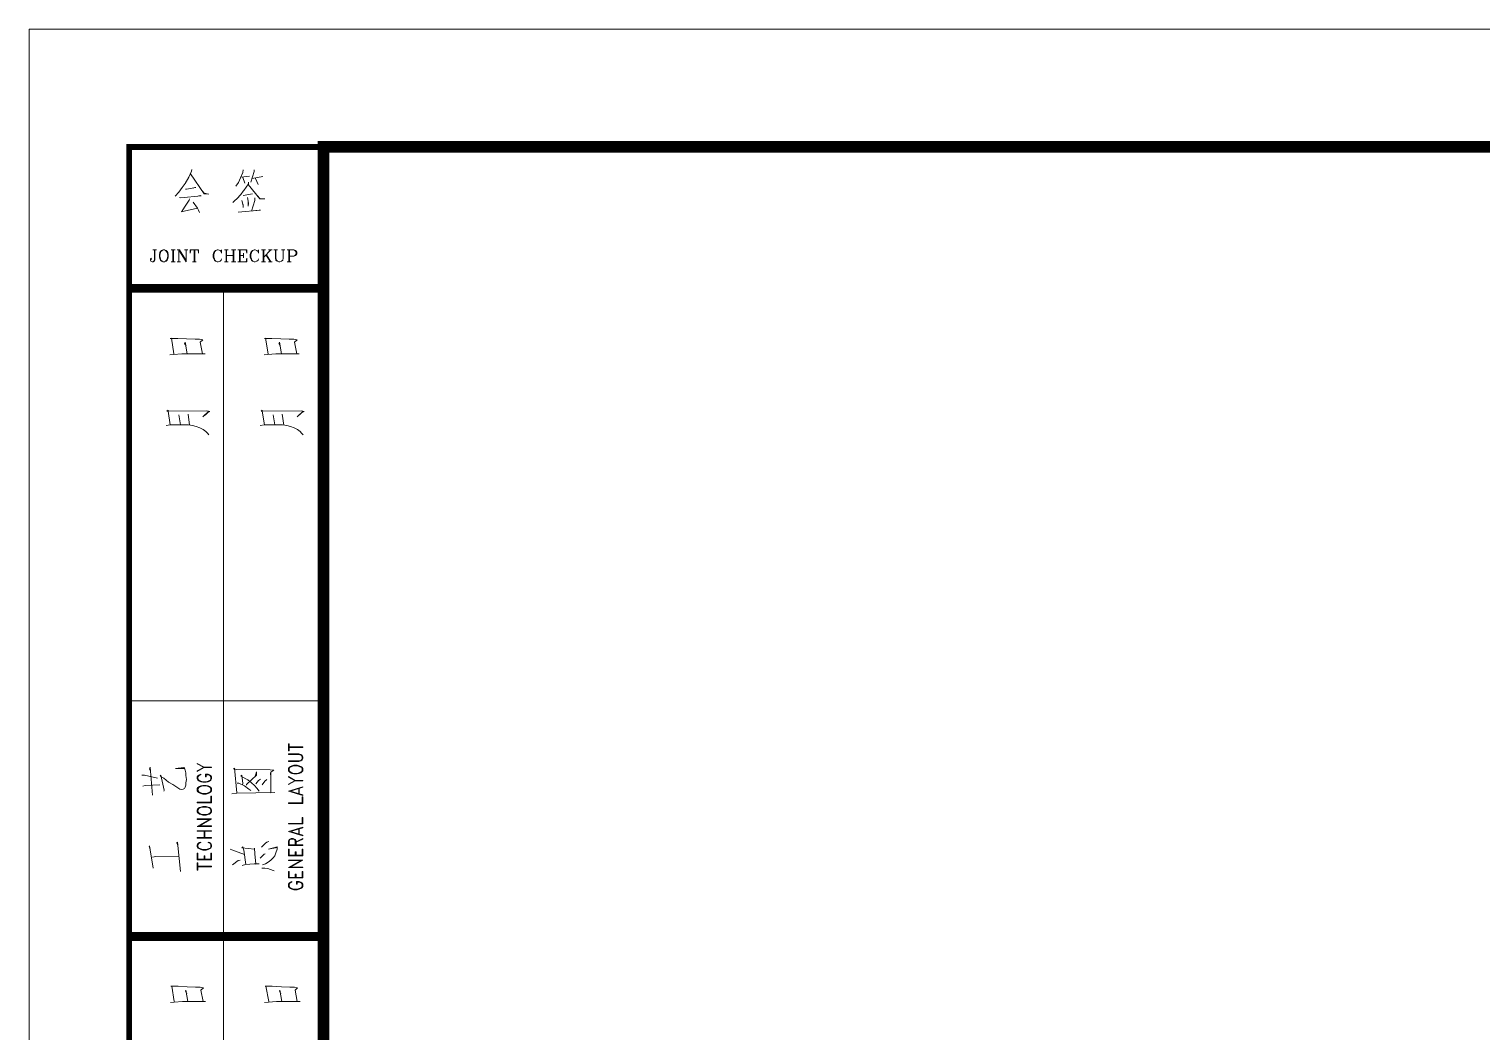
# Model space of a CAD drawing. Extents: x 1332633 to 1595679, y 264824 to 640777.
# Drawn here: x 1332633 to 1344964, y 318191 to 326700 of the extents above; entities that cross this region are included whole.
import ezdxf
from ezdxf.enums import TextEntityAlignment as Align

# ---------------------------------------------------------------- set-up
doc = ezdxf.new("R2010")
doc.units = 0
doc.header["$LTSCALE"] = 1000
doc.header["$MEASUREMENT"] = 0
doc.layers.add('_公共_图框', color=4, linetype='CONTINUOUS', lineweight=5)
doc.layers.add('hatch', color=251, linetype='CONTINUOUS')
doc.styles.add('图框文字', font='SIMKAI.TTF')

# ---------------------------------------------------------------- blocks, each defined once
blk = doc.blocks.new('tk22')
at = {"layer": '_公共_图框'}
for p, q in [((-82619, 58209), (-82621, 58194)), ((-82183, 58206), (-82186, 58184)), ((-82090, 58206), (-82088, 58190)), ((-82674, 58090), (-82699, 58055)), ((-82644, 58143), (-82674, 58090)), ((-82621, 58194), (-82644, 58143)), ((-82629, 58171), (-82513, 58001)), ((-82223, 58099), (-82244, 58067)), ((-82206, 58137), (-82223, 58099)), ((-82186, 58184), (-82206, 58137)), ((-82203, 58143), (-82130, 58153)), ((-82186, 58140), (-82168, 58093)), ((-82138, 58086), (-82178, 58029)), ((-82140, 58080), (-82040, 57960)), ((-82136, 58102), (-82138, 58086)), ((-82088, 58190), (-82118, 58102)), ((-82105, 58133), (-82015, 58149)), ((-82077, 58131), (-82055, 58080)), ((-82729, 58017), (-82760, 57983)), ((-82699, 58055), (-82729, 58017)), ((-82722, 57970), (-82712, 57967)), ((-82712, 57967), (-82538, 57986)), ((-82671, 58042), (-82669, 58042)), ((-82669, 58042), (-82664, 58042)), ((-82664, 58042), (-82584, 58055)), ((-82639, 57960), (-82642, 57948)), ((-82594, 58055), (-82606, 58049)), ((-82584, 58055), (-82594, 58055)), ((-82548, 57989), (-82558, 57986)), ((-82538, 57986), (-82548, 57989)), ((-82513, 58008), (-82528, 58024)), ((-82473, 57998), (-82513, 58008)), ((-82513, 58001), (-82511, 58001)), ((-82511, 58001), (-82473, 57998)), ((-82236, 57960), (-82254, 57945)), ((-82201, 57995), (-82236, 57960)), ((-82181, 58024), (-82201, 57995)), ((-82103, 58001), (-82183, 57989)), ((-82178, 58029), (-82181, 58024)), ((-82146, 57970), (-82136, 57922)), ((-82082, 57967), (-82082, 57945)), ((-82040, 57963), (-82060, 57986)), ((-81999, 57960), (-82040, 57963)), ((-82040, 57960), (-81999, 57960)), ((-82709, 57850), (-82571, 57879)), ((-82702, 57853), (-82709, 57850)), ((-82679, 57888), (-82702, 57853)), ((-82642, 57948), (-82679, 57888)), ((-82571, 57879), (-82606, 57932)), ((-82571, 57879), (-82561, 57863)), ((-82561, 57863), (-82553, 57844)), ((-82254, 57945), (-82271, 57929)), ((-82226, 57847), (-82035, 57863)), ((-82193, 57945), (-82181, 57904)), ((-82181, 57885), (-82183, 57910)), ((-82181, 57904), (-82181, 57885)), ((-82140, 57897), (-82140, 57932)), ((-82136, 57922), (-82140, 57897)), ((-82082, 57945), (-82113, 57856)), ((-82047, 57863), (-82075, 57860)), ((-82035, 57863), (-82047, 57863)), ((-82950, 57527), (-82917, 57527)), ((-82936, 57527), (-82936, 57446)), ((-82932, 57527), (-82932, 57446)), ((-82889, 57503), (-82893, 57483)), ((-82893, 57483), (-82893, 57469)), ((-82893, 57469), (-82889, 57450)), ((-82884, 57512), (-82889, 57503)), ((-82884, 57503), (-82889, 57483)), ((-82889, 57483), (-82889, 57469)), ((-82889, 57469), (-82884, 57450)), ((-82875, 57521), (-82884, 57512)), ((-82880, 57512), (-82884, 57503)), ((-82869, 57521), (-82880, 57512)), ((-82860, 57527), (-82875, 57521)), ((-82860, 57527), (-82869, 57521)), ((-82851, 57527), (-82860, 57527)), ((-82841, 57521), (-82851, 57527)), ((-82836, 57521), (-82851, 57527)), ((-82832, 57512), (-82841, 57521)), ((-82827, 57512), (-82836, 57521)), ((-82827, 57503), (-82832, 57512)), ((-82823, 57503), (-82827, 57512)), ((-82823, 57483), (-82827, 57503)), ((-82827, 57450), (-82823, 57469)), ((-82818, 57483), (-82823, 57503)), ((-82823, 57469), (-82823, 57483)), ((-82823, 57450), (-82818, 57469)), ((-82818, 57469), (-82818, 57483)), ((-82794, 57527), (-82760, 57527)), ((-82779, 57527), (-82779, 57426)), ((-82775, 57527), (-82775, 57426)), ((-82742, 57527), (-82722, 57527)), ((-82727, 57527), (-82727, 57426)), ((-82722, 57527), (-82665, 57436)), ((-82722, 57516), (-82665, 57426)), ((-82679, 57527), (-82651, 57527)), ((-82665, 57426), (-82665, 57527)), ((-82632, 57527), (-82561, 57527)), ((-82632, 57498), (-82632, 57527)), ((-82627, 57527), (-82632, 57498)), ((-82598, 57527), (-82598, 57426)), ((-82594, 57527), (-82594, 57426)), ((-82561, 57498), (-82565, 57527)), ((-82561, 57527), (-82561, 57498)), ((-82432, 57503), (-82436, 57488)), ((-82436, 57488), (-82436, 57464)), ((-82436, 57464), (-82432, 57450)), ((-82427, 57512), (-82432, 57503)), ((-82427, 57503), (-82432, 57488)), ((-82432, 57488), (-82432, 57464)), ((-82432, 57464), (-82427, 57450)), ((-82418, 57521), (-82427, 57512)), ((-82423, 57512), (-82427, 57503)), ((-82413, 57521), (-82423, 57512)), ((-82403, 57527), (-82418, 57521)), ((-82403, 57527), (-82413, 57521)), ((-82394, 57527), (-82403, 57527)), ((-82379, 57521), (-82394, 57527)), ((-82370, 57512), (-82379, 57521)), ((-82366, 57527), (-82370, 57512)), ((-82370, 57512), (-82366, 57498)), ((-82366, 57498), (-82366, 57527)), ((-82342, 57527), (-82309, 57527)), ((-82327, 57527), (-82327, 57426)), ((-82323, 57527), (-82323, 57426)), ((-82323, 57479), (-82266, 57479)), ((-82280, 57527), (-82246, 57527)), ((-82266, 57527), (-82266, 57426)), ((-82261, 57527), (-82261, 57426)), ((-82228, 57527), (-82152, 57527)), ((-82213, 57527), (-82213, 57426)), ((-82209, 57527), (-82209, 57426)), ((-82209, 57479), (-82180, 57479)), ((-82180, 57498), (-82180, 57459)), ((-82152, 57498), (-82156, 57527)), ((-82152, 57527), (-82152, 57498)), ((-82118, 57503), (-82123, 57488)), ((-82123, 57488), (-82123, 57464)), ((-82123, 57464), (-82118, 57450)), ((-82113, 57512), (-82118, 57503)), ((-82113, 57503), (-82118, 57488)), ((-82118, 57488), (-82118, 57464)), ((-82118, 57464), (-82113, 57450)), ((-82104, 57521), (-82113, 57512)), ((-82108, 57512), (-82113, 57503)), ((-82099, 57521), (-82108, 57512)), ((-82089, 57527), (-82104, 57521)), ((-82089, 57527), (-82099, 57521)), ((-82080, 57527), (-82089, 57527)), ((-82066, 57521), (-82080, 57527)), ((-82056, 57512), (-82066, 57521)), ((-82051, 57527), (-82056, 57512)), ((-82056, 57512), (-82051, 57498)), ((-82051, 57498), (-82051, 57527)), ((-82027, 57527), (-81994, 57527)), ((-82014, 57527), (-82014, 57426)), ((-81947, 57527), (-82008, 57464)), ((-82008, 57527), (-82008, 57426)), ((-81990, 57483), (-81951, 57426)), ((-81985, 57483), (-81947, 57426)), ((-81966, 57527), (-81937, 57527)), ((-81923, 57527), (-81890, 57527)), ((-81909, 57527), (-81909, 57455)), ((-81904, 57527), (-81904, 57455)), ((-81857, 57527), (-81828, 57527)), ((-81842, 57455), (-81842, 57527)), ((-81809, 57527), (-81752, 57527)), ((-81795, 57527), (-81795, 57426)), ((-81789, 57527), (-81789, 57426)), ((-81752, 57474), (-81789, 57474)), ((-81752, 57527), (-81743, 57521)), ((-81752, 57527), (-81737, 57521)), ((-81743, 57479), (-81752, 57474)), ((-81737, 57479), (-81752, 57474)), ((-81743, 57521), (-81737, 57516)), ((-81737, 57483), (-81743, 57479)), ((-81737, 57521), (-81732, 57516)), ((-81737, 57516), (-81732, 57507)), ((-81732, 57493), (-81737, 57483)), ((-81732, 57483), (-81737, 57479)), ((-81732, 57516), (-81728, 57507)), ((-81732, 57507), (-81732, 57493)), ((-81728, 57493), (-81732, 57483)), ((-81728, 57507), (-81728, 57493)), ((-82970, 57450), (-82965, 57455)), ((-82970, 57440), (-82970, 57450)), ((-82965, 57431), (-82970, 57440)), ((-82965, 57455), (-82960, 57450)), ((-82960, 57450), (-82965, 57446)), ((-82956, 57426), (-82965, 57431)), ((-82946, 57426), (-82956, 57426)), ((-82941, 57431), (-82946, 57426)), ((-82936, 57431), (-82946, 57426)), ((-82936, 57446), (-82941, 57431)), ((-82932, 57446), (-82936, 57431)), ((-82889, 57450), (-82884, 57440)), ((-82884, 57450), (-82880, 57440)), ((-82884, 57440), (-82875, 57431)), ((-82880, 57440), (-82869, 57431)), ((-82875, 57431), (-82860, 57426)), ((-82869, 57431), (-82860, 57426)), ((-82860, 57426), (-82851, 57426)), ((-82851, 57426), (-82841, 57431)), ((-82851, 57426), (-82836, 57431)), ((-82841, 57431), (-82832, 57440)), ((-82836, 57431), (-82827, 57440)), ((-82832, 57440), (-82827, 57450)), ((-82827, 57440), (-82823, 57450)), ((-82794, 57426), (-82760, 57426)), ((-82742, 57426), (-82713, 57426)), ((-82613, 57426), (-82580, 57426)), ((-82432, 57450), (-82427, 57440)), ((-82427, 57450), (-82423, 57440)), ((-82427, 57440), (-82418, 57431)), ((-82423, 57440), (-82413, 57431)), ((-82418, 57431), (-82403, 57426)), ((-82413, 57431), (-82403, 57426)), ((-82403, 57426), (-82394, 57426)), ((-82394, 57426), (-82379, 57431)), ((-82379, 57431), (-82370, 57440)), ((-82370, 57440), (-82366, 57450)), ((-82342, 57426), (-82309, 57426)), ((-82280, 57426), (-82246, 57426)), ((-82228, 57426), (-82152, 57426)), ((-82152, 57455), (-82156, 57426)), ((-82152, 57426), (-82152, 57455)), ((-82118, 57450), (-82113, 57440)), ((-82113, 57450), (-82108, 57440)), ((-82113, 57440), (-82104, 57431)), ((-82108, 57440), (-82099, 57431)), ((-82104, 57431), (-82089, 57426)), ((-82099, 57431), (-82089, 57426)), ((-82089, 57426), (-82080, 57426)), ((-82080, 57426), (-82066, 57431)), ((-82066, 57431), (-82056, 57440)), ((-82056, 57440), (-82051, 57450)), ((-82027, 57426), (-81994, 57426)), ((-81966, 57426), (-81937, 57426)), ((-81909, 57455), (-81904, 57440)), ((-81904, 57455), (-81899, 57440)), ((-81904, 57440), (-81894, 57431)), ((-81899, 57440), (-81890, 57431)), ((-81894, 57431), (-81880, 57426)), ((-81890, 57431), (-81880, 57426)), ((-81880, 57426), (-81870, 57426)), ((-81870, 57426), (-81857, 57431)), ((-81857, 57431), (-81846, 57440)), ((-81846, 57440), (-81842, 57455)), ((-81809, 57426), (-81776, 57426)), ((-82350, 57200), (-82350, 35200)), ((-82802, 56773), (-82792, 56776)), ((-82738, 56773), (-82802, 56773)), ((-82792, 56776), (-82770, 56643)), ((-82663, 56771), (-82738, 56773)), ((-82675, 56744), (-82679, 56733)), ((-82679, 56733), (-82665, 56711)), ((-82657, 56645), (-82675, 56744)), ((-82591, 56769), (-82663, 56771)), ((-82552, 56769), (-82591, 56769)), ((-82524, 56763), (-82552, 56769)), ((-82547, 56744), (-82524, 56763)), ((-82527, 56645), (-82547, 56744)), ((-82002, 56773), (-81992, 56776)), ((-81939, 56773), (-82002, 56773)), ((-81992, 56776), (-81970, 56643)), ((-81863, 56771), (-81939, 56773)), ((-81875, 56744), (-81879, 56733)), ((-81879, 56733), (-81867, 56711)), ((-81857, 56645), (-81875, 56744)), ((-81791, 56769), (-81863, 56771)), ((-81753, 56769), (-81791, 56769)), ((-81725, 56763), (-81753, 56769)), ((-81747, 56744), (-81725, 56763)), ((-81728, 56645), (-81747, 56744)), ((-82804, 56635), (-82773, 56640)), ((-82773, 56640), (-82704, 56643)), ((-82704, 56643), (-82631, 56645)), ((-82631, 56645), (-82621, 56645)), ((-82621, 56645), (-82571, 56645)), ((-82571, 56645), (-82505, 56645)), ((-82505, 56645), (-82527, 56645)), ((-82005, 56635), (-81973, 56640)), ((-81973, 56640), (-81904, 56643)), ((-81904, 56643), (-81831, 56645)), ((-81831, 56645), (-81823, 56645)), ((-81823, 56645), (-81772, 56645)), ((-81772, 56645), (-81706, 56645)), ((-81706, 56645), (-81728, 56645)), ((-82829, 56159), (-82820, 56167)), ((-82820, 56159), (-82829, 56159)), ((-82820, 56167), (-82817, 56159)), ((-82802, 56043), (-82820, 56159)), ((-82817, 56159), (-82490, 56161)), ((-82713, 56043), (-82729, 56126)), ((-82650, 56132), (-82638, 56038)), ((-82524, 56109), (-82474, 56159)), ((-82505, 56128), (-82524, 56109)), ((-82502, 56128), (-82505, 56128)), ((-82486, 56144), (-82502, 56128)), ((-82490, 56161), (-82464, 56156)), ((-82464, 56156), (-82486, 56144)), ((-82030, 56159), (-82020, 56167)), ((-82020, 56159), (-82030, 56159)), ((-82020, 56167), (-82017, 56159)), ((-82002, 56043), (-82020, 56159)), ((-82017, 56159), (-81690, 56161)), ((-81914, 56043), (-81929, 56126)), ((-81851, 56132), (-81838, 56038)), ((-81725, 56109), (-81674, 56159)), ((-81706, 56128), (-81725, 56109)), ((-81703, 56128), (-81706, 56128)), ((-81688, 56144), (-81703, 56128)), ((-81690, 56161), (-81666, 56156)), ((-81666, 56156), (-81688, 56144)), ((-82836, 56035), (-82802, 56043)), ((-82802, 56043), (-82836, 56035)), ((-82744, 56043), (-82802, 56043)), ((-82697, 56041), (-82744, 56043)), ((-82691, 56041), (-82697, 56041)), ((-82647, 56041), (-82691, 56041)), ((-82613, 56035), (-82647, 56041)), ((-82581, 56028), (-82613, 56035)), ((-82549, 56017), (-82581, 56028)), ((-82521, 56003), (-82549, 56017)), ((-82499, 55986), (-82521, 56003)), ((-82486, 55970), (-82499, 55986)), ((-82037, 56035), (-82002, 56043)), ((-82002, 56043), (-82037, 56035)), ((-81945, 56043), (-82002, 56043)), ((-81897, 56041), (-81945, 56043)), ((-81892, 56041), (-81897, 56041)), ((-81848, 56041), (-81892, 56041)), ((-81813, 56035), (-81848, 56041)), ((-81781, 56028), (-81813, 56035)), ((-81750, 56017), (-81781, 56028)), ((-81722, 56003), (-81750, 56017)), ((-81700, 55986), (-81722, 56003)), ((-81688, 55970), (-81700, 55986)), ((-82474, 55957), (-82486, 55970)), ((-81674, 55957), (-81688, 55970)), ((-81500, 53700), (-83150, 53700)), ((-81797, 53336), (-81792, 53336)), ((-81797, 53277), (-81797, 53336)), ((-81797, 53277), (-81792, 53277)), ((-81792, 53277), (-81792, 53336)), ((-81792, 53309), (-81677, 53309)), ((-81792, 53304), (-81677, 53304)), ((-81677, 53309), (-81677, 53304)), ((-82572, 53169), (-82514, 53137)), ((-82572, 53169), (-82572, 53165)), ((-82572, 53165), (-82514, 53133)), ((-81797, 53244), (-81797, 53249)), ((-81711, 53249), (-81797, 53249)), ((-81711, 53244), (-81797, 53244)), ((-81797, 53190), (-81711, 53190)), ((-81797, 53185), (-81797, 53190)), ((-81797, 53185), (-81711, 53185)), ((-81769, 53149), (-81780, 53144)), ((-81752, 53153), (-81769, 53149)), ((-81752, 53149), (-81769, 53144)), ((-81723, 53153), (-81752, 53153)), ((-81723, 53149), (-81752, 53149)), ((-81706, 53149), (-81723, 53153)), ((-81706, 53144), (-81723, 53149)), ((-81694, 53244), (-81711, 53249)), ((-81694, 53240), (-81711, 53244)), ((-81711, 53190), (-81694, 53194)), ((-81711, 53185), (-81694, 53190)), ((-81694, 53144), (-81706, 53149)), ((-81683, 53235), (-81694, 53244)), ((-81688, 53235), (-81694, 53240)), ((-81694, 53194), (-81688, 53199)), ((-81694, 53190), (-81683, 53199)), ((-81683, 53222), (-81688, 53235)), ((-81688, 53199), (-81683, 53212)), ((-81677, 53222), (-81683, 53235)), ((-81683, 53212), (-81683, 53222)), ((-81683, 53199), (-81677, 53212)), ((-81677, 53212), (-81677, 53222)), ((-83042, 53069), (-83020, 53069)), ((-83020, 53069), (-82910, 53044)), ((-82973, 53137), (-82976, 53120)), ((-82976, 53120), (-82969, 53102)), ((-82951, 52900), (-82973, 53137)), ((-82881, 53069), (-82888, 53061)), ((-82888, 53061), (-82857, 53044)), ((-82853, 52943), (-82881, 53069)), ((-82857, 53044), (-82815, 53011)), ((-82686, 53134), (-82756, 53125)), ((-82756, 53125), (-82683, 53127)), ((-82680, 53129), (-82686, 53134)), ((-82674, 53112), (-82680, 53129)), ((-82670, 53089), (-82674, 53112)), ((-82668, 53066), (-82670, 53089)), ((-82664, 53033), (-82668, 53066)), ((-82668, 53004), (-82664, 53033)), ((-82572, 53105), (-82514, 53137)), ((-82572, 53100), (-82514, 53133)), ((-82572, 53100), (-82572, 53105)), ((-82566, 53064), (-82572, 53055)), ((-82572, 53055), (-82572, 53037)), ((-82572, 53037), (-82566, 53028)), ((-82554, 53073), (-82566, 53064)), ((-82560, 53064), (-82566, 53055)), ((-82566, 53055), (-82566, 53037)), ((-82566, 53037), (-82560, 53028)), ((-82566, 53028), (-82554, 53018)), ((-82554, 53069), (-82560, 53064)), ((-82560, 53028), (-82554, 53023)), ((-82543, 53078), (-82554, 53073)), ((-82543, 53073), (-82554, 53069)), ((-82554, 53023), (-82543, 53018)), ((-82543, 53078), (-82543, 53073)), ((-82514, 53137), (-82452, 53137)), ((-82514, 53133), (-82452, 53133)), ((-82503, 53078), (-82503, 53055)), ((-82480, 53078), (-82503, 53078)), ((-82497, 53055), (-82503, 53055)), ((-82497, 53073), (-82497, 53055)), ((-82480, 53073), (-82497, 53073)), ((-82469, 53073), (-82480, 53078)), ((-82469, 53069), (-82480, 53073)), ((-82480, 53018), (-82469, 53023)), ((-82458, 53064), (-82469, 53073)), ((-82463, 53064), (-82469, 53069)), ((-82469, 53023), (-82463, 53028)), ((-82469, 53018), (-82458, 53028)), ((-82458, 53055), (-82463, 53064)), ((-82463, 53028), (-82458, 53037)), ((-82452, 53055), (-82458, 53064)), ((-82458, 53037), (-82458, 53055)), ((-82458, 53028), (-82452, 53037)), ((-82452, 53133), (-82452, 53137)), ((-82452, 53037), (-82452, 53055)), ((-82256, 53129), (-82265, 53122)), ((-82265, 53122), (-82237, 53117)), ((-82237, 52918), (-82256, 53129)), ((-82237, 53117), (-81954, 53115)), ((-82193, 53069), (-82203, 53061)), ((-82203, 53061), (-82143, 53029)), ((-82184, 52999), (-82193, 53069)), ((-82153, 52991), (-82070, 53069)), ((-82143, 53029), (-82111, 53004)), ((-82077, 53069), (-82083, 53056)), ((-82070, 53097), (-82077, 53069)), ((-82074, 52996), (-82052, 53024)), ((-82070, 53069), (-82070, 53097)), ((-82052, 53024), (-82036, 53036)), ((-81998, 53019), (-81982, 53033)), ((-81954, 53115), (-81923, 53112)), ((-81948, 53097), (-81951, 53084)), ((-81951, 53084), (-81948, 53059)), ((-81923, 53112), (-81948, 53094)), ((-81948, 52918), (-81948, 53097)), ((-81792, 53135), (-81797, 53126)), ((-81797, 53126), (-81797, 53107)), ((-81797, 53107), (-81797, 53107)), ((-81797, 53107), (-81792, 53099)), ((-81797, 53057), (-81740, 53025)), ((-81797, 53057), (-81797, 53053)), ((-81797, 53053), (-81740, 53021)), ((-81797, 52994), (-81740, 53025)), ((-81780, 53144), (-81792, 53135)), ((-81786, 53135), (-81792, 53122)), ((-81792, 53122), (-81792, 53112)), ((-81792, 53112), (-81792, 53112)), ((-81792, 53112), (-81786, 53099)), ((-81792, 53099), (-81780, 53089)), ((-81769, 53144), (-81786, 53135)), ((-81786, 53099), (-81769, 53089)), ((-81780, 53089), (-81769, 53084)), ((-81769, 53089), (-81752, 53084)), ((-81769, 53084), (-81752, 53080)), ((-81752, 53084), (-81723, 53084)), ((-81752, 53080), (-81723, 53080)), ((-81740, 53025), (-81677, 53025)), ((-81723, 53084), (-81706, 53089)), ((-81723, 53080), (-81706, 53084)), ((-81688, 53135), (-81706, 53144)), ((-81706, 53089), (-81688, 53099)), ((-81706, 53084), (-81694, 53089)), ((-81683, 53135), (-81694, 53144)), ((-81694, 53089), (-81683, 53099)), ((-81683, 53122), (-81688, 53135)), ((-81688, 53099), (-81683, 53112)), ((-81677, 53126), (-81683, 53135)), ((-81683, 53112), (-81683, 53122)), ((-81683, 53099), (-81677, 53107)), ((-81677, 53107), (-81677, 53126)), ((-81677, 53021), (-81677, 53025)), ((-83033, 52976), (-83013, 52981)), ((-83013, 52981), (-82891, 52986)), ((-82857, 52933), (-82853, 52939)), ((-82853, 52939), (-82853, 52943)), ((-82815, 53011), (-82778, 52989)), ((-82778, 52989), (-82736, 52961)), ((-82736, 52961), (-82721, 52950)), ((-82721, 52950), (-82705, 52948)), ((-82705, 52948), (-82692, 52950)), ((-82692, 52950), (-82680, 52956)), ((-82680, 52956), (-82674, 52968)), ((-82674, 52968), (-82670, 52983)), ((-82670, 52983), (-82668, 53004)), ((-82566, 52964), (-82572, 52955)), ((-82572, 52955), (-82572, 52936)), ((-82572, 52936), (-82572, 52936)), ((-82572, 52936), (-82566, 52927)), ((-82554, 52972), (-82566, 52964)), ((-82560, 52964), (-82566, 52950)), ((-82566, 52950), (-82566, 52941)), ((-82566, 52941), (-82566, 52941)), ((-82566, 52941), (-82560, 52927)), ((-82566, 52927), (-82554, 52918)), ((-82543, 52972), (-82560, 52964)), ((-82560, 52927), (-82543, 52918)), ((-82554, 53018), (-82543, 53014)), ((-82543, 52978), (-82554, 52972)), ((-82554, 52918), (-82543, 52913)), ((-82543, 53018), (-82526, 53014)), ((-82543, 53014), (-82526, 53009)), ((-82526, 52982), (-82543, 52978)), ((-82526, 52978), (-82543, 52972)), ((-82543, 52918), (-82526, 52913)), ((-82543, 52913), (-82526, 52909)), ((-82526, 53014), (-82497, 53014)), ((-82526, 53009), (-82497, 53009)), ((-82497, 52982), (-82526, 52982)), ((-82497, 52978), (-82526, 52978)), ((-82526, 52913), (-82497, 52913)), ((-82526, 52909), (-82497, 52909)), ((-82497, 53014), (-82480, 53018)), ((-82497, 53009), (-82480, 53014)), ((-82480, 52978), (-82497, 52982)), ((-82480, 52972), (-82497, 52978)), ((-82497, 52913), (-82480, 52918)), ((-82497, 52909), (-82480, 52913)), ((-82480, 53014), (-82469, 53018)), ((-82469, 52972), (-82480, 52978)), ((-82463, 52964), (-82480, 52972)), ((-82480, 52918), (-82463, 52927)), ((-82480, 52913), (-82469, 52918)), ((-82458, 52964), (-82469, 52972)), ((-82469, 52918), (-82458, 52927)), ((-82458, 52950), (-82463, 52964)), ((-82463, 52927), (-82458, 52941)), ((-82452, 52955), (-82458, 52964)), ((-82458, 52941), (-82458, 52950)), ((-82458, 52927), (-82452, 52936)), ((-82452, 52936), (-82452, 52955)), ((-82278, 52911), (-82237, 52916)), ((-82237, 52916), (-81913, 52921)), ((-82234, 53001), (-82219, 53001)), ((-82219, 53001), (-82171, 52978)), ((-82187, 52989), (-82184, 52999)), ((-82171, 52978), (-82133, 52950)), ((-82153, 52983), (-82153, 52991)), ((-82133, 52950), (-82118, 52939)), ((-82111, 53004), (-82087, 52981)), ((-82087, 52981), (-82065, 52958)), ((-82065, 52958), (-82048, 52933)), ((-82020, 52986), (-81998, 53019)), ((-81913, 52921), (-81948, 52918)), ((-81797, 52989), (-81740, 53021)), ((-81797, 52989), (-81797, 52994)), ((-81677, 52971), (-81797, 52933)), ((-81797, 52933), (-81677, 52897)), ((-81780, 52933), (-81677, 52966)), ((-81780, 52933), (-81677, 52902)), ((-81740, 53021), (-81677, 53021)), ((-81711, 52911), (-81711, 52956)), ((-81706, 52906), (-81706, 52961)), ((-81677, 52966), (-81677, 52971)), ((-81677, 52902), (-81677, 52897)), ((-82572, 52840), (-82458, 52840)), ((-82572, 52835), (-82572, 52840)), ((-82452, 52835), (-82572, 52835)), ((-82566, 52785), (-82572, 52776)), ((-82572, 52776), (-82572, 52758)), ((-82554, 52795), (-82566, 52785)), ((-82560, 52785), (-82566, 52772)), ((-82543, 52795), (-82560, 52785)), ((-82543, 52799), (-82554, 52795)), ((-82526, 52804), (-82543, 52799)), ((-82526, 52799), (-82543, 52795)), ((-82497, 52804), (-82526, 52804)), ((-82497, 52799), (-82526, 52799)), ((-82480, 52799), (-82497, 52804)), ((-82480, 52795), (-82497, 52799)), ((-82469, 52795), (-82480, 52799)), ((-82463, 52785), (-82480, 52795)), ((-82458, 52785), (-82469, 52795)), ((-82458, 52772), (-82463, 52785)), ((-82458, 52890), (-82452, 52890)), ((-82458, 52840), (-82458, 52890)), ((-82452, 52776), (-82458, 52785)), ((-82452, 52890), (-82452, 52835)), ((-82452, 52835), (-82452, 52835)), ((-82452, 52758), (-82452, 52776)), ((-81797, 52834), (-81683, 52834)), ((-81797, 52828), (-81797, 52834)), ((-81677, 52828), (-81797, 52828)), ((-81683, 52884), (-81677, 52884)), ((-81683, 52834), (-81683, 52884)), ((-81677, 52884), (-81677, 52828)), ((-81677, 52828), (-81677, 52828)), ((-82572, 52758), (-82572, 52758)), ((-82572, 52758), (-82566, 52749)), ((-82572, 52699), (-82452, 52699)), ((-82572, 52694), (-82572, 52699)), ((-82469, 52694), (-82572, 52694)), ((-82572, 52634), (-82469, 52694)), ((-82566, 52772), (-82566, 52762)), ((-82566, 52762), (-82566, 52762)), ((-82566, 52762), (-82560, 52749)), ((-82566, 52749), (-82554, 52739)), ((-82560, 52749), (-82543, 52739)), ((-82554, 52739), (-82543, 52735)), ((-82554, 52640), (-82452, 52699)), ((-82543, 52739), (-82526, 52735)), ((-82543, 52735), (-82526, 52730)), ((-82526, 52735), (-82497, 52735)), ((-82526, 52730), (-82497, 52730)), ((-82497, 52735), (-82480, 52739)), ((-82497, 52730), (-82480, 52735)), ((-82480, 52739), (-82463, 52749)), ((-82480, 52735), (-82469, 52739)), ((-82469, 52739), (-82458, 52749)), ((-82463, 52749), (-82458, 52762)), ((-82458, 52762), (-82458, 52772)), ((-82458, 52749), (-82452, 52758)), ((-81797, 52660), (-81683, 52660)), ((-81797, 52655), (-81797, 52660)), ((-81677, 52655), (-81797, 52655)), ((-81683, 52710), (-81677, 52710)), ((-81683, 52660), (-81683, 52710)), ((-81677, 52710), (-81677, 52655)), ((-81677, 52655), (-81677, 52655)), ((-82572, 52634), (-82452, 52634)), ((-82572, 52598), (-82572, 52598)), ((-82452, 52598), (-82572, 52598)), ((-82572, 52598), (-82572, 52594)), ((-82572, 52594), (-82452, 52594)), ((-82572, 52539), (-82452, 52539)), ((-82572, 52534), (-82572, 52539)), ((-82452, 52534), (-82572, 52534)), ((-82554, 52640), (-82452, 52640)), ((-82514, 52539), (-82514, 52594)), ((-82508, 52539), (-82508, 52594)), ((-82452, 52640), (-82452, 52634)), ((-82452, 52594), (-82452, 52598)), ((-82452, 52539), (-82452, 52534)), ((-82452, 52534), (-82452, 52534)), ((-81677, 52628), (-81797, 52591)), ((-81797, 52591), (-81677, 52555)), ((-81786, 52527), (-81775, 52532)), ((-81780, 52591), (-81677, 52623)), ((-81780, 52591), (-81677, 52559)), ((-81775, 52532), (-81757, 52532)), ((-81757, 52532), (-81746, 52527)), ((-81677, 52532), (-81734, 52504)), ((-81711, 52568), (-81711, 52614)), ((-81706, 52564), (-81706, 52618)), ((-81677, 52623), (-81677, 52628)), ((-81677, 52559), (-81677, 52555)), ((-81677, 52527), (-81677, 52532)), ((-82976, 52470), (-82979, 52460)), ((-82979, 52460), (-82973, 52445)), ((-82947, 52279), (-82976, 52470)), ((-82740, 52502), (-82746, 52495)), ((-82746, 52495), (-82736, 52473)), ((-82714, 52251), (-82740, 52502)), ((-82566, 52489), (-82572, 52479)), ((-82572, 52479), (-82572, 52461)), ((-82572, 52461), (-82566, 52451)), ((-82566, 52406), (-82572, 52406)), ((-82572, 52351), (-82572, 52406)), ((-82554, 52497), (-82566, 52489)), ((-82560, 52489), (-82566, 52479)), ((-82566, 52479), (-82566, 52461)), ((-82566, 52461), (-82560, 52451)), ((-82566, 52451), (-82554, 52443)), ((-82566, 52356), (-82566, 52406)), ((-82554, 52493), (-82560, 52489)), ((-82560, 52451), (-82543, 52443)), ((-82543, 52502), (-82554, 52497)), ((-82543, 52497), (-82554, 52493)), ((-82554, 52443), (-82543, 52438)), ((-82543, 52502), (-82543, 52497)), ((-82543, 52443), (-82526, 52438)), ((-82543, 52438), (-82526, 52434)), ((-82526, 52438), (-82497, 52438)), ((-82526, 52434), (-82497, 52434)), ((-82497, 52438), (-82480, 52443)), ((-82497, 52434), (-82480, 52438)), ((-82480, 52497), (-82480, 52502)), ((-82469, 52497), (-82480, 52502)), ((-82469, 52493), (-82480, 52497)), ((-82480, 52443), (-82463, 52451)), ((-82480, 52438), (-82469, 52443)), ((-82458, 52489), (-82469, 52497)), ((-82463, 52489), (-82469, 52493)), ((-82469, 52443), (-82458, 52451)), ((-82458, 52479), (-82463, 52489)), ((-82463, 52451), (-82458, 52461)), ((-82452, 52479), (-82458, 52489)), ((-82458, 52461), (-82458, 52479)), ((-82458, 52451), (-82452, 52461)), ((-82458, 52406), (-82452, 52406)), ((-82458, 52356), (-82458, 52406)), ((-82452, 52461), (-82452, 52479)), ((-82452, 52406), (-82452, 52351)), ((-82294, 52440), (-82278, 52437)), ((-82278, 52437), (-82171, 52396)), ((-82193, 52452), (-82184, 52462)), ((-82087, 52440), (-82193, 52452)), ((-82184, 52462), (-82177, 52434)), ((-82177, 52434), (-82159, 52311)), ((-82087, 52450), (-82087, 52440)), ((-82083, 52401), (-82087, 52450)), ((-82026, 52457), (-81992, 52492)), ((-81992, 52492), (-81982, 52500)), ((-81982, 52500), (-81964, 52505)), ((-81894, 52460), (-81967, 52442)), ((-81967, 52442), (-81894, 52455)), ((-81913, 52386), (-81904, 52409)), ((-81904, 52409), (-81894, 52442)), ((-81894, 52442), (-81894, 52460)), ((-81894, 52455), (-81894, 52457)), ((-81797, 52509), (-81792, 52523)), ((-81797, 52473), (-81797, 52509)), ((-81797, 52473), (-81677, 52473)), ((-81792, 52440), (-81797, 52440)), ((-81797, 52385), (-81797, 52440)), ((-81792, 52523), (-81786, 52527)), ((-81792, 52509), (-81786, 52523)), ((-81792, 52477), (-81792, 52509)), ((-81792, 52477), (-81677, 52477)), ((-81792, 52390), (-81792, 52440)), ((-81786, 52523), (-81775, 52527)), ((-81775, 52527), (-81757, 52527)), ((-81757, 52527), (-81746, 52523)), ((-81746, 52527), (-81740, 52523)), ((-81746, 52523), (-81740, 52509)), ((-81740, 52523), (-81734, 52509)), ((-81740, 52509), (-81740, 52477)), ((-81740, 52418), (-81734, 52418)), ((-81740, 52390), (-81740, 52418)), ((-81734, 52500), (-81677, 52527)), ((-81734, 52509), (-81734, 52477)), ((-81734, 52418), (-81734, 52390)), ((-81683, 52440), (-81677, 52440)), ((-81683, 52390), (-81683, 52440)), ((-81677, 52477), (-81677, 52473)), ((-81677, 52440), (-81677, 52385)), ((-82951, 52374), (-82925, 52379)), ((-82925, 52379), (-82727, 52377)), ((-82572, 52351), (-82452, 52351)), ((-82572, 52324), (-82566, 52324)), ((-82572, 52264), (-82572, 52324)), ((-82566, 52356), (-82458, 52356)), ((-82566, 52264), (-82566, 52324)), ((-82566, 52296), (-82452, 52296)), ((-82566, 52292), (-82452, 52292)), ((-82514, 52384), (-82508, 52384)), ((-82514, 52356), (-82514, 52384)), ((-82508, 52384), (-82508, 52356)), ((-82452, 52296), (-82452, 52292)), ((-82272, 52308), (-82225, 52346)), ((-82225, 52346), (-82209, 52349)), ((-82190, 52303), (-82162, 52311)), ((-82162, 52311), (-82089, 52316)), ((-82089, 52316), (-82048, 52318)), ((-82074, 52313), (-82083, 52401)), ((-82048, 52318), (-82074, 52313)), ((-82039, 52364), (-82011, 52394)), ((-82017, 52308), (-81992, 52318)), ((-82011, 52394), (-82004, 52399)), ((-82004, 52399), (-81995, 52401)), ((-81992, 52318), (-81970, 52331)), ((-81970, 52331), (-81948, 52349)), ((-81948, 52349), (-81929, 52367)), ((-81929, 52367), (-81913, 52386)), ((-81797, 52385), (-81677, 52385)), ((-81797, 52349), (-81677, 52349)), ((-81797, 52345), (-81797, 52349)), ((-81694, 52345), (-81797, 52345)), ((-81797, 52285), (-81694, 52345)), ((-81797, 52285), (-81677, 52285)), ((-81792, 52390), (-81683, 52390)), ((-81780, 52290), (-81677, 52349)), ((-81780, 52290), (-81677, 52290)), ((-81677, 52290), (-81677, 52285)), ((-82572, 52264), (-82566, 52264)), ((-82023, 52279), (-81998, 52279)), ((-81998, 52279), (-81973, 52276)), ((-81973, 52276), (-81951, 52268)), ((-81951, 52268), (-81929, 52261)), ((-81929, 52261), (-81920, 52258)), ((-81797, 52198), (-81797, 52253)), ((-81792, 52253), (-81797, 52253)), ((-81797, 52198), (-81677, 52198)), ((-81792, 52202), (-81792, 52253)), ((-81792, 52202), (-81683, 52202)), ((-81780, 52162), (-81792, 52152)), ((-81769, 52166), (-81780, 52162)), ((-81769, 52162), (-81780, 52157)), ((-81769, 52166), (-81769, 52162)), ((-81740, 52230), (-81734, 52230)), ((-81740, 52202), (-81740, 52230)), ((-81734, 52230), (-81734, 52202)), ((-81729, 52166), (-81729, 52143)), ((-81706, 52166), (-81729, 52166)), ((-81723, 52162), (-81723, 52143)), ((-81706, 52162), (-81723, 52162)), ((-81694, 52162), (-81706, 52166)), ((-81694, 52157), (-81706, 52162)), ((-81683, 52152), (-81694, 52162)), ((-81683, 52253), (-81677, 52253)), ((-81683, 52202), (-81683, 52253)), ((-81677, 52253), (-81677, 52198)), ((-81792, 52152), (-81797, 52143)), ((-81797, 52143), (-81797, 52125)), ((-81797, 52125), (-81792, 52116)), ((-81786, 52152), (-81792, 52143)), ((-81792, 52143), (-81792, 52125)), ((-81792, 52125), (-81786, 52116)), ((-81792, 52116), (-81780, 52107)), ((-81780, 52157), (-81786, 52152)), ((-81786, 52116), (-81780, 52112)), ((-81780, 52112), (-81769, 52107)), ((-81780, 52107), (-81769, 52102)), ((-81769, 52107), (-81752, 52102)), ((-81769, 52102), (-81752, 52097)), ((-81752, 52102), (-81723, 52102)), ((-81752, 52097), (-81723, 52097)), ((-81723, 52143), (-81729, 52143)), ((-81723, 52102), (-81706, 52107)), ((-81723, 52097), (-81706, 52102)), ((-81706, 52107), (-81694, 52112)), ((-81706, 52102), (-81694, 52107)), ((-81688, 52152), (-81694, 52157)), ((-81694, 52112), (-81688, 52116)), ((-81694, 52107), (-81683, 52116)), ((-81683, 52143), (-81688, 52152)), ((-81688, 52116), (-81683, 52125)), ((-81677, 52143), (-81683, 52152)), ((-81683, 52125), (-81683, 52143)), ((-81683, 52116), (-81677, 52125)), ((-81677, 52125), (-81677, 52143)), ((-82795, 51278), (-82787, 51278)), ((-82734, 51278), (-82795, 51278)), ((-82787, 51278), (-82767, 51148)), ((-82657, 51274), (-82734, 51278)), ((-82669, 51246), (-82673, 51238)), ((-82673, 51238), (-82661, 51213)), ((-82653, 51148), (-82669, 51246)), ((-82588, 51270), (-82657, 51274)), ((-82547, 51270), (-82588, 51270)), ((-82518, 51266), (-82547, 51270)), ((-82543, 51246), (-82518, 51266)), ((-82522, 51148), (-82543, 51246)), ((-81997, 51278), (-81989, 51278)), ((-81936, 51278), (-81997, 51278)), ((-81989, 51278), (-81964, 51148)), ((-81858, 51274), (-81936, 51278)), ((-81871, 51246), (-81875, 51238)), ((-81875, 51238), (-81862, 51213)), ((-81854, 51148), (-81871, 51246)), ((-81785, 51270), (-81858, 51274)), ((-81748, 51270), (-81785, 51270)), ((-81720, 51266), (-81748, 51270)), ((-81740, 51246), (-81720, 51266)), ((-81724, 51148), (-81740, 51246)), ((-82799, 51140), (-82767, 51144)), ((-82767, 51144), (-82697, 51148)), ((-82697, 51148), (-82628, 51148)), ((-82628, 51148), (-82616, 51148)), ((-82616, 51148), (-82567, 51148)), ((-82567, 51148), (-82502, 51148)), ((-82502, 51148), (-82522, 51148)), ((-82001, 51140), (-81968, 51144)), ((-81968, 51144), (-81899, 51148)), ((-81899, 51148), (-81826, 51148)), ((-81826, 51148), (-81818, 51148)), ((-81818, 51148), (-81769, 51148)), ((-81769, 51148), (-81699, 51148)), ((-81699, 51148), (-81724, 51148))]:
    blk.add_line(p, q, dxfattribs=at)
blk.add_lwpolyline([(-84000, 0), (0, 0), (0, 59400), (-84000, 59400)], close=True, dxfattribs=at)
at = {"layer": '_公共_图框', "const_width": 100}
blk.add_lwpolyline([(-81500, 1000), (-1000, 1000), (-1000, 58400), (-81500, 58400)], close=True, dxfattribs=at)
at = {"layer": '_公共_图框'}
blk.add_lwpolyline([(-81500, 58400, 50, 50, 0), (-83150, 58400, 50, 50, 0), (-83150, 35200, 75, 75, 0), (-81500, 35200, 75, 75, 0)], format="xyseb", dxfattribs=at)
at = {"layer": '_公共_图框', "const_width": 75}
for points in [[(-81500, 57200), (-83150, 57200)], [(-81500, 51700), (-83150, 51700)]]:
    blk.add_lwpolyline(points, dxfattribs=at)
at = {"layer": '_公共_图框', "style": '图框文字'}
for tag, height, p in [('建设单位', 500, (-5000, 38300)), ('合作单位', 500, (-5054, 33683)), ('项目名称', 500, (-5000, 30300)), ('项目编号', 500, (-5000, 26300)), ('建筑', 350, (-2600, 5600)), ('方案深化', 350, (-2600, 4900)), ('1:100', 350, (-2600, 4200)), ('20090705', 350, (-2600, 3500)), ('图号', 350, (-2600, 2450))]:
    blk.add_attdef(tag, text='', height=height, dxfattribs=at).set_placement(p, align=Align.MIDDLE_CENTER)

msp = doc.modelspace()

# ---------------------------------------------------------------- block references
at = {"layer": 'hatch'}
msp.add_blockref('tk22', (1416633, 267300), dxfattribs=at)

doc.saveas('drawing.dxf')
